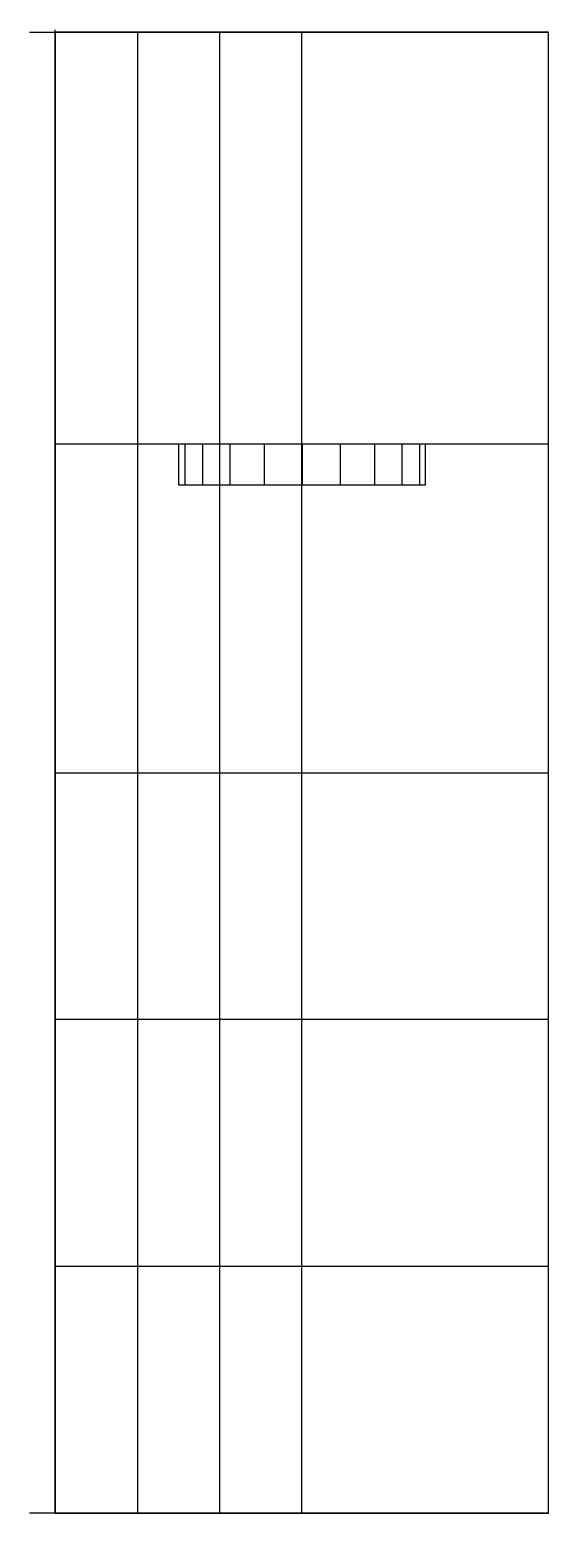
# Model space of a CAD drawing. Extents: x -31 to 600, y -1800 to 3.
import ezdxf

# ---------------------------------------------------------------- set-up
doc = ezdxf.new("R2010")
doc.units = 0
doc.layers.get('0').update_dxf_attribs({"linetype": 'CONTINUOUS'})

msp = doc.modelspace()

# ---------------------------------------------------------------- linework, layer by layer
at = {"linetype": 'CONTINUOUS'}
for p, q in [((-31.07, 0), (600, 0)), ((0, -1800), (0, 3.19)), ((600, 0), (0, 0)), ((0, -1800), (0, 0)), ((0, 0), (0, -1800)), ((600, 0), (0, 0)), ((0, 0), (0, -500)), ((0, 0), (599.99, 0)), ((100, 0), (100, -1800)), ((200, 0), (200, -1800)), ((300, -1800), (300, 0)), ((599.99, -500), (599.99, 0)), ((600, -1800), (600, 0)), ((600, -1800), (600, 0)), ((0, -500), (599.99, -500)), ((150.49, -550.49), (150.49, -500)), ((157.84, -500), (157.84, -550.49)), ((179.13, -500), (179.13, -550.49)), ((212.32, -500), (212.32, -550.49)), ((254.13, -500), (254.13, -550.49)), ((300.49, -500), (300.49, -550.49)), ((346.85, -500), (346.85, -550.49)), ((388.66, -500), (388.66, -550.49)), ((421.85, -500), (421.85, -550.49)), ((443.15, -500), (443.15, -550.49)), ((450.49, -550.49), (450.49, -500)), ((450.49, -550.49), (150.49, -550.49)), ((0, -900), (600, -900)), ((600, -1200), (0, -1200)), ((600, -1500), (0, -1500)), ((600, -1800), (-31.07, -1800)), ((600, -1800), (0, -1800)), ((0, -1800), (600, -1800))]:
    msp.add_line(p, q, dxfattribs=at)

doc.saveas('drawing.dxf')
